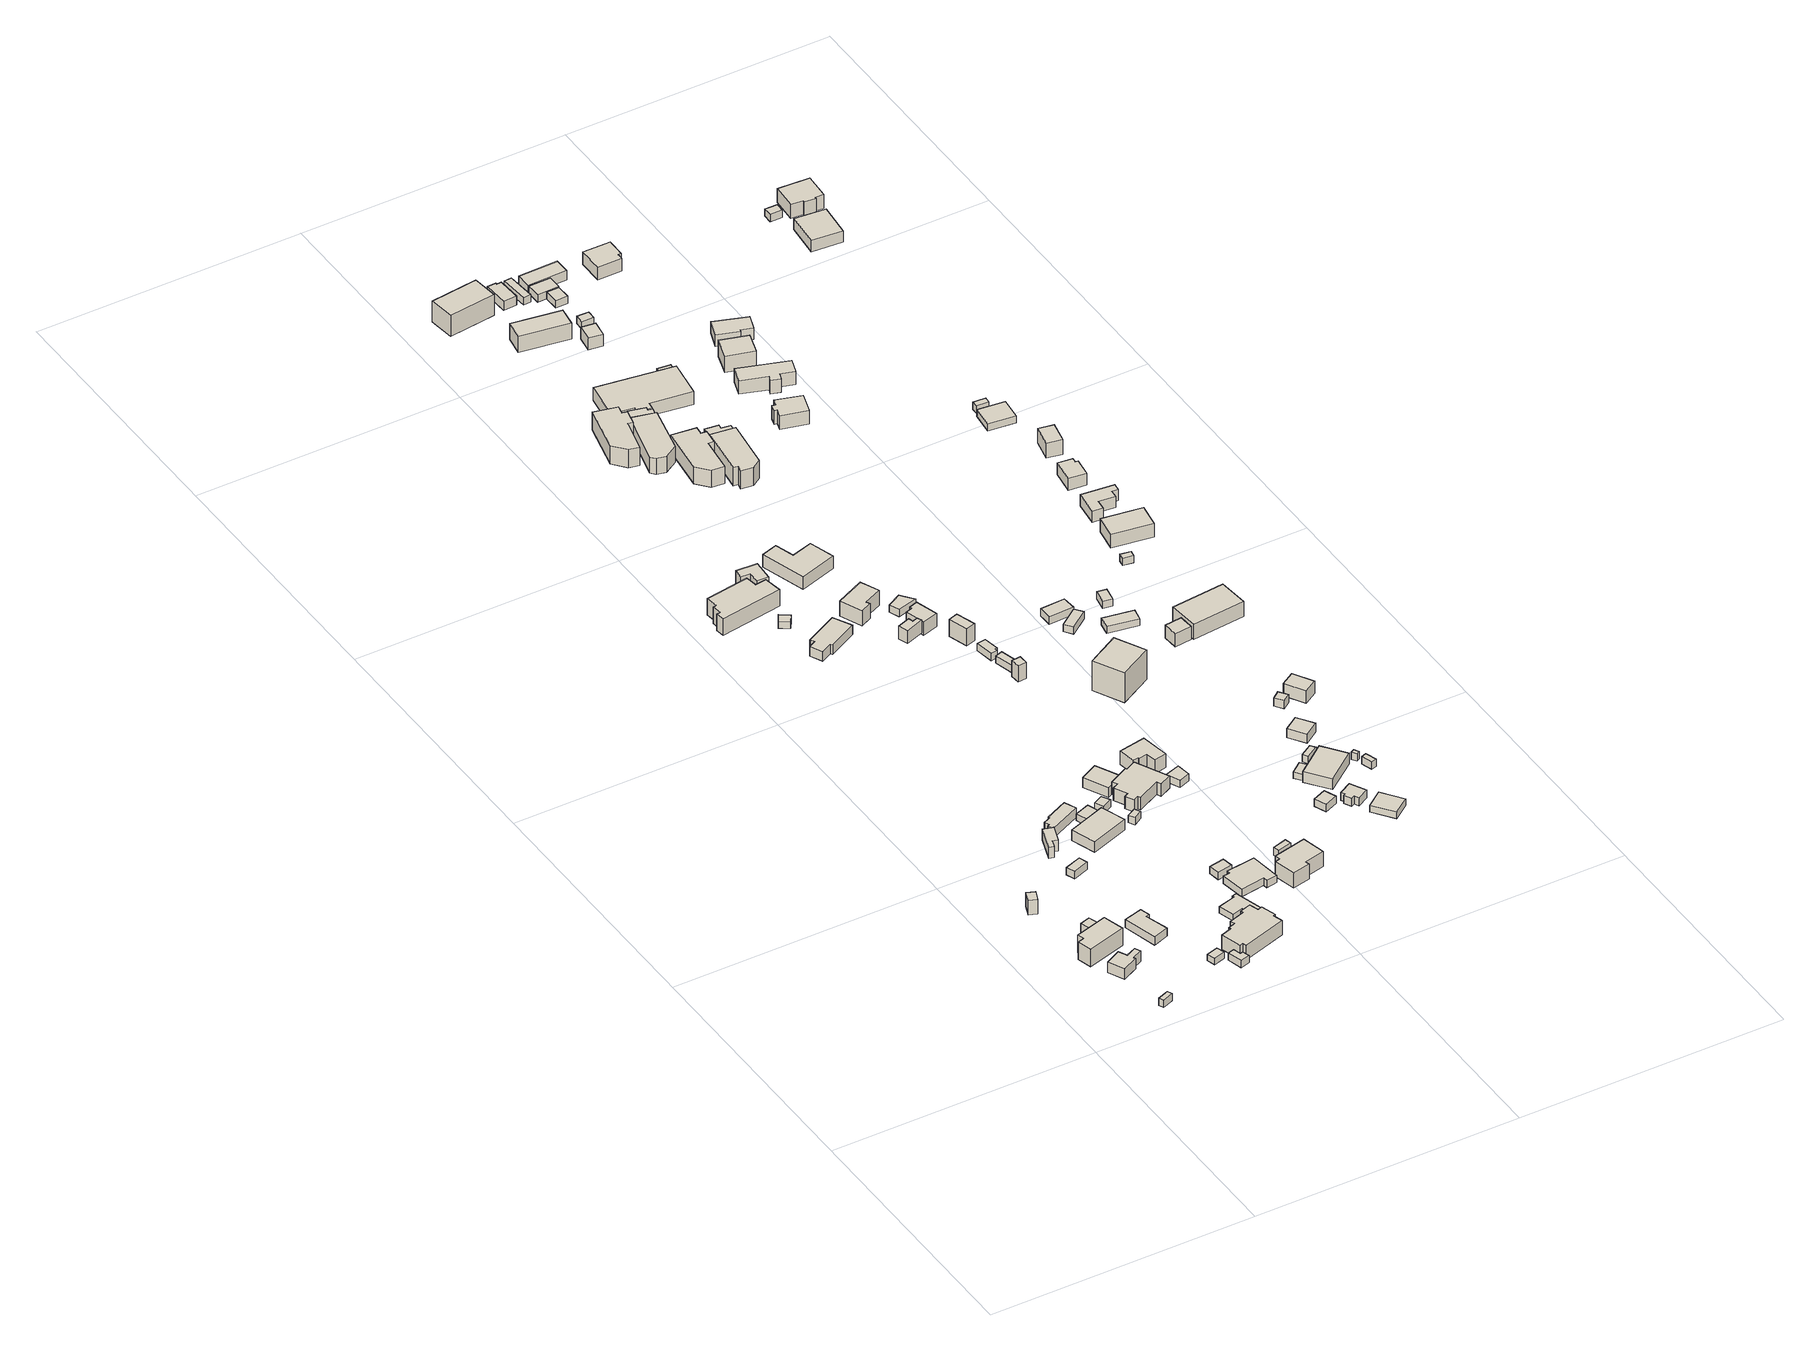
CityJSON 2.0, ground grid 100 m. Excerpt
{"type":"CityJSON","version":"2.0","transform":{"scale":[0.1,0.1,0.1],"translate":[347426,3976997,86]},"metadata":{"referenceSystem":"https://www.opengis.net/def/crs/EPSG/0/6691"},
"CityObjects":{
"building1":{"type":"Building","attributes":{"measuredHeight":3},"geometry":[{"type":"Solid","lod":"1","boundaries":[[[[0,1,2,3]],[[2,4,5,3]],[[1,6,4,2]],[[0,7,6,1]],[[3,5,7,0]],[[4,6,7,5]]]]}]},
"building2":{"type":"Building","attributes":{"measuredHeight":4.3},"geometry":[{"type":"Solid","lod":"1","boundaries":[[[[8,9,10,11,12,13,14,15]],[[14,16,17,15]],[[13,18,16,14]],[[12,19,18,13]],[[11,20,19,12]],[[10,21,20,11]],[[9,22,21,10]],[[8,23,22,9]],[[15,17,23,8]],[[16,18,19,20,21,22,23,17]]]]}]},
"building3":{"type":"Building","attributes":{"measuredHeight":8.9},"geometry":[{"type":"Solid","lod":"1","boundaries":[[[[24,25,26,27,28,29]],[[28,30,31,29]],[[27,32,30,28]],[[26,33,32,27]],[[25,34,33,26]],[[24,35,34,25]],[[29,31,35,24]],[[30,32,33,34,35,31]]]]}]},
"building4":{"type":"Building","attributes":{"土砂災害警戒区域.現象区分":"1","土砂災害警戒区域.区域区分":"1","measuredHeight":5.9},"geometry":[{"type":"Solid","lod":"1","boundaries":[[[[36,37,38,39]],[[38,40,41,39]],[[37,42,40,38]],[[36,43,42,37]],[[39,41,43,36]],[[40,42,43,41]]]]}]},
"building5":{"type":"Building","attributes":{"measuredHeight":3.6},"geometry":[{"type":"Solid","lod":"1","boundaries":[[[[44,45,46,47]],[[46,48,49,47]],[[45,50,48,46]],[[44,51,50,45]],[[47,49,51,44]],[[48,50,51,49]]]]}]},
"building6":{"type":"Building","attributes":{"measuredHeight":3.8},"geometry":[{"type":"Solid","lod":"1","boundaries":[[[[52,53,54,55,56,57]],[[56,58,59,57]],[[55,60,58,56]],[[54,61,60,55]],[[53,62,61,54]],[[52,63,62,53]],[[57,59,63,52]],[[58,60,61,62,63,59]]]]}]},
"building7":{"type":"Building","attributes":{"measuredHeight":2.6},"geometry":[{"type":"Solid","lod":"1","boundaries":[[[[64,65,66,67]],[[66,68,69,67]],[[65,70,68,66]],[[64,71,70,65]],[[67,69,71,64]],[[68,70,71,69]]]]}]},
"building8":{"type":"Building","attributes":{"measuredHeight":3},"geometry":[{"type":"Solid","lod":"1","boundaries":[[[[72,73,74,75,76,77]],[[76,78,79,77]],[[75,80,78,76]],[[74,81,80,75]],[[73,82,81,74]],[[72,83,82,73]],[[77,79,83,72]],[[78,80,81,82,83,79]]]]}]},
"building9":{"type":"Building","attributes":{"measuredHeight":3},"geometry":[{"type":"Solid","lod":"1","boundaries":[[[[84,85,86,87]],[[86,88,89,87]],[[85,90,88,86]],[[84,91,90,85]],[[87,89,91,84]],[[88,90,91,89]]]]}]},
"building10":{"type":"Building","attributes":{"measuredHeight":4.5},"geometry":[{"type":"Solid","lod":"1","boundaries":[[[[92,93,94,95,96,97]],[[96,98,99,97]],[[95,100,98,96]],[[94,101,100,95]],[[93,102,101,94]],[[92,103,102,93]],[[97,99,103,92]],[[98,100,101,102,103,99]]]]}]},
"building11":{"type":"Building","attributes":{"measuredHeight":8.4},"geometry":[{"type":"Solid","lod":"1","boundaries":[[[[104,105,106,107,108,109,110,111,112,113,114,115,116,117,118,119]],[[118,120,121,119]],[[117,122,120,118]],[[116,123,122,117]],[[115,124,123,116]],[[114,125,124,115]],[[113,126,125,114]],[[112,127,126,113]],[[111,128,127,112]],[[110,129,128,111]],[[109,130,129,110]],[[108,131,130,109]],[[107,132,131,108]],[[106,133,132,107]],[[105,134,133,106]],[[104,135,134,105]],[[119,121,135,104]],[[120,122,123,124,125,126,127,128,129,130,131,132,133,134,135,121]]]]}]},
"building12":{"type":"Building","attributes":{"measuredHeight":4.8},"geometry":[{"type":"Solid","lod":"1","boundaries":[[[[136,137,138,139,140,141,142,143]],[[142,144,145,143]],[[141,146,144,142]],[[140,147,146,141]],[[139,148,147,140]],[[138,149,148,139]],[[137,150,149,138]],[[136,151,150,137]],[[143,145,151,136]],[[144,146,147,148,149,150,151,145]]]]}]},
"building13":{"type":"Building","attributes":{"measuredHeight":2.7},"geometry":[{"type":"Solid","lod":"1","boundaries":[[[[152,153,154,155,156,157,158,159,160,161]],[[160,162,163,161]],[[159,164,162,160]],[[158,165,164,159]],[[157,166,165,158]],[[156,167,166,157]],[[155,168,167,156]],[[154,169,168,155]],[[153,170,169,154]],[[152,171,170,153]],[[161,163,171,152]],[[162,164,165,166,167,168,169,170,171,163]]]]}]},
"building14":{"type":"Building","attributes":{"measuredHeight":6},"geometry":[{"type":"Solid","lod":"1","boundaries":[[[[172,173,174,175,176]],[[175,177,178,176]],[[174,179,177,175]],[[173,180,179,174]],[[172,181,180,173]],[[176,178,181,172]],[[177,179,180,181,178]]]]}]},
"building15":{"type":"Building","attributes":{"measuredHeight":8.9},"geometry":[{"type":"Solid","lod":"1","boundaries":[[[[182,183,184,185,186,187,188,189,190,191]],[[190,192,193,191]],[[189,194,192,190]],[[188,195,194,189]],[[187,196,195,188]],[[186,197,196,187]],[[185,198,197,186]],[[184,199,198,185]],[[183,200,199,184]],[[182,201,200,183]],[[191,193,201,182]],[[192,194,195,196,197,198,199,200,201,193]]]]}]},
"building16":{"type":"Building","attributes":{"measuredHeight":2.8},"geometry":[{"type":"Solid","lod":"1","boundaries":[[[[202,203,204,205]],[[204,206,207,205]],[[203,208,206,204]],[[202,209,208,203]],[[205,207,209,202]],[[206,208,209,207]]]]}]},
"building17":{"type":"Building","attributes":{"measuredHeight":2.8},"geometry":[{"type":"Solid","lod":"1","boundaries":[[[[210,211,212,213]],[[212,214,215,213]],[[211,216,214,212]],[[210,217,216,211]],[[213,215,217,210]],[[214,216,217,215]]]]}]},
"building18":{"type":"Building","attributes":{"measuredHeight":2.9},"geometry":[{"type":"Solid","lod":"1","boundaries":[[[[218,219,220,221]],[[220,222,223,221]],[[219,224,222,220]],[[218,225,224,219]],[[221,223,225,218]],[[222,224,225,223]]]]}]},
"building19":{"type":"Building","attributes":{"measuredHeight":3},"geometry":[{"type":"Solid","lod":"1","boundaries":[[[[226,227,228,229]],[[228,230,231,229]],[[227,232,230,228]],[[226,233,232,227]],[[229,231,233,226]],[[230,232,233,231]]]]}]},
"building20":{"type":"Building","attributes":{"measuredHeight":4.9},"geometry":[{"type":"Solid","lod":"1","boundaries":[[[[234,235,236,237,238,239,240,241]],[[240,242,243,241]],[[239,244,242,240]],[[238,245,244,239]],[[237,246,245,238]],[[236,247,246,237]],[[235,248,247,236]],[[234,249,248,235]],[[241,243,249,234]],[[242,244,245,246,247,248,249,243]]]]}]},
"building21":{"type":"Building","attributes":{"measuredHeight":3},"geometry":[{"type":"Solid","lod":"1","boundaries":[[[[250,251,252,253,254,255,256,257]],[[256,258,259,257]],[[255,260,258,256]],[[254,261,260,255]],[[253,262,261,254]],[[252,263,262,253]],[[251,264,263,252]],[[250,265,264,251]],[[257,259,265,250]],[[258,260,261,262,263,264,265,259]]]]}]},
"building22":{"type":"Building","attributes":{"measuredHeight":3},"geometry":[{"type":"Solid","lod":"1","boundaries":[[[[266,267,268,269]],[[268,270,271,269]],[[267,272,270,268]],[[266,273,272,267]],[[269,271,273,266]],[[270,272,273,271]]]]}]},
"building23":{"type":"Building","attributes":{"measuredHeight":8.7},"geometry":[{"type":"Solid","lod":"1","boundaries":[[[[274,275,276,277,278,279]],[[278,280,281,279]],[[277,282,280,278]],[[276,283,282,277]],[[275,284,283,276]],[[274,285,284,275]],[[279,281,285,274]],[[280,282,283,284,285,281]]]]}]},
"building24":{"type":"Building","attributes":{"measuredHeight":4.6},"geometry":[{"type":"Solid","lod":"1","boundaries":[[[[286,287,288,289]],[[288,290,291,289]],[[287,292,290,288]],[[286,293,292,287]],[[289,291,293,286]],[[290,292,293,291]]]]}]},
"building25":{"type":"Building","attributes":{"measuredHeight":7.5},"geometry":[{"type":"Solid","lod":"1","boundaries":[[[[294,295,296,297,298,299,300,301,302,303,304,305,306,307]],[[306,308,309,307]],[[305,310,308,306]],[[304,311,310,305]],[[303,312,311,304]],[[302,313,312,303]],[[301,314,313,302]],[[300,315,314,301]],[[299,316,315,300]],[[298,317,316,299]],[[297,318,317,298]],[[296,319,318,297]],[[295,320,319,296]],[[294,321,320,295]],[[307,309,321,294]],[[308,310,311,312,313,314,315,316,317,318,319,320,321,309]]]]}]},
"building26":{"type":"Building","attributes":{"measuredHeight":7.9},"geometry":[{"type":"Solid","lod":"1","boundaries":[[[[322,323,324,325,326,327,328,329]],[[328,330,331,329]],[[327,332,330,328]],[[326,333,332,327]],[[325,334,333,326]],[[324,335,334,325]],[[323,336,335,324]],[[322,337,336,323]],[[329,331,337,322]],[[330,332,333,334,335,336,337,331]]]]}]},
"building27":{"type":"Building","attributes":{"measuredHeight":3.1},"geometry":[{"type":"Solid","lod":"1","boundaries":[[[[338,339,340,341]],[[340,342,343,341]],[[339,344,342,340]],[[338,345,344,339]],[[341,343,345,338]],[[342,344,345,343]]]]}]},
"building28":{"type":"Building","attributes":{"measuredHeight":8.7},"geometry":[{"type":"Solid","lod":"1","boundaries":[[[[346,347,348,349,350,351]],[[350,352,353,351]],[[349,354,352,350]],[[348,355,354,349]],[[347,356,355,348]],[[346,357,356,347]],[[351,353,357,346]],[[352,354,355,356,357,353]]]]}]},
"building29":{"type":"Building","attributes":{"measuredHeight":5.4},"geometry":[{"type":"Solid","lod":"1","boundaries":[[[[358,359,360,361,362,363]],[[362,364,365,363]],[[361,366,364,362]],[[360,367,366,361]],[[359,368,367,360]],[[358,369,368,359]],[[363,365,369,358]],[[364,366,367,368,369,365]]]]}]},
"building30":{"type":"Building","attributes":{"measuredHeight":7.5},"geometry":[{"type":"Solid","lod":"1","boundaries":[[[[370,371,372,373,374,375]],[[374,376,377,375]],[[373,378,376,374]],[[372,379,378,373]],[[371,380,379,372]],[[370,381,380,371]],[[375,377,381,370]],[[376,378,379,380,381,377]]]]}]},
"building31":{"type":"Building","attributes":{"measuredHeight":6.1},"geometry":[{"type":"Solid","lod":"1","boundaries":[[[[382,383,384,385,386,387,388,389]],[[388,390,391,389]],[[387,392,390,388]],[[386,393,392,387]],[[385,394,393,386]],[[384,395,394,385]],[[383,396,395,384]],[[382,397,396,383]],[[389,391,397,382]],[[390,392,393,394,395,396,397,391]]]]}]},
"building32":{"type":"Building","attributes":{"measuredHeight":3},"geometry":[{"type":"Solid","lod":"1","boundaries":[[[[398,399,400,401]],[[400,402,403,401]],[[399,404,402,400]],[[398,405,404,399]],[[401,403,405,398]],[[402,404,405,403]]]]}]},
"building33":{"type":"Building","attributes":{"measuredHeight":6.7},"geometry":[{"type":"Solid","lod":"1","boundaries":[[[[406,407,408,409]],[[408,410,411,409]],[[407,412,410,408]],[[406,413,412,407]],[[409,411,413,406]],[[410,412,413,411]]]]}]},
"building34":{"type":"Building","attributes":{"measuredHeight":7.9},"geometry":[{"type":"Solid","lod":"1","boundaries":[[[[414,415,416,417,418,419]],[[418,420,421,419]],[[417,422,420,418]],[[416,423,422,417]],[[415,424,423,416]],[[414,425,424,415]],[[419,421,425,414]],[[420,422,423,424,425,421]]]]}]},
"building35":{"type":"Building","attributes":{"measuredHeight":3},"geometry":[{"type":"Solid","lod":"1","boundaries":[[[[426,427,428,429]],[[428,430,431,429]],[[427,432,430,428]],[[426,433,432,427]],[[429,431,433,426]],[[430,432,433,431]]]]}]},
"building36":{"type":"Building","attributes":{"measuredHeight":3},"geometry":[{"type":"Solid","lod":"1","boundaries":[[[[434,435,436,437,438,439]],[[438,440,441,439]],[[437,442,440,438]],[[436,443,442,437]],[[435,444,443,436]],[[434,445,444,435]],[[439,441,445,434]],[[440,442,443,444,445,441]]]]}]},
"building37":{"type":"Building","attributes":{"measuredHeight":7},"geometry":[{"type":"Solid","lod":"1","boundaries":[[[[446,447,448,449]],[[448,450,451,449]],[[447,452,450,448]],[[446,453,452,447]],[[449,451,453,446]],[[450,452,453,451]]]]}]},
"building38":{"type":"Building","attributes":{"measuredHeight":3},"geometry":[{"type":"Solid","lod":"1","boundaries":[[[[454,455,456,457]],[[456,458,459,457]],[[455,460,458,456]],[[454,461,460,455]],[[457,459,461,454]],[[458,460,461,459]]]]}]},
"building39":{"type":"Building","attributes":{"土砂災害警戒区域.現象区分":"2","土砂災害警戒区域.区域区分":"1","measuredHeight":8.7},"geometry":[{"type":"Solid","lod":"1","boundaries":[[[[462,463,464,465,466,467,468,469,470]],[[469,471,472,470]],[[468,473,471,469]],[[467,474,473,468]],[[466,475,474,467]],[[465,476,475,466]],[[464,477,476,465]],[[463,478,477,464]],[[462,479,478,463]],[[470,472,479,462]],[[471,473,474,475,476,477,478,479,472]]]]}]},
"building40":{"type":"Building","attributes":{"土砂災害警戒区域.現象区分":"2","土砂災害警戒区域.区域区分":"1","measuredHeight":8.2},"geometry":[{"type":"Solid","lod":"1","boundaries":[[[[480,481,482,483,484,485]],[[484,486,487,485]],[[483,488,486,484]],[[482,489,488,483]],[[481,490,489,482]],[[480,491,490,481]],[[485,487,491,480]],[[486,488,489,490,491,487]]]]}]},
"building41":{"type":"Building","attributes":{"土砂災害警戒区域.現象区分":"2","土砂災害警戒区域.区域区分":"1","measuredHeight":8.2},"geometry":[{"type":"Solid","lod":"1","boundaries":[[[[492,493,494,495,496,497,498,499,500]],[[499,501,502,500]],[[498,503,501,499]],[[497,504,503,498]],[[496,505,504,497]],[[495,506,505,496]],[[494,507,506,495]],[[493,508,507,494]],[[492,509,508,493]],[[500,502,509,492]],[[501,503,504,505,506,507,508,509,502]]]]}]},
"building42":{"type":"Building","attributes":{"土砂災害警戒区域.現象区分":"2","土砂災害警戒区域.区域区分":"1","measuredHeight":7.4},"geometry":[{"type":"Solid","lod":"1","boundaries":[[[[510,511,512,513,514,515]],[[514,516,517,515]],[[513,518,516,514]],[[512,519,518,513]],[[511,520,519,512]],[[510,521,520,511]],[[515,517,521,510]],[[516,518,519,520,521,517]]]]}]},
"building43":{"type":"Building","attributes":{"土砂災害警戒区域.現象区分":"2","土砂災害警戒区域.区域区分":"1","measuredHeight":12.5},"geometry":[{"type":"Solid","lod":"1","boundaries":[[[[522,523,524,525]],[[524,526,527,525]],[[523,528,526,524]],[[522,529,528,523]],[[525,527,529,522]],[[526,528,529,527]]]]}]},
"building44":{"type":"Building","attributes":{"measuredHeight":3},"geometry":[{"type":"Solid","lod":"1","boundaries":[[[[530,531,532,533]],[[532,534,535,533]],[[531,536,534,532]],[[530,537,536,531]],[[533,535,537,530]],[[534,536,537,535]]]]}]},
"building45":{"type":"Building","attributes":{"土砂災害警戒区域.現象区分":"2","土砂災害警戒区域.区域区分":"1","measuredHeight":8.4},"geometry":[{"type":"Solid","lod":"1","boundaries":[[[[538,539,540,541,542,543,544]],[[543,545,546,544]],[[542,547,545,543]],[[541,548,547,542]],[[540,549,548,541]],[[539,550,549,540]],[[538,551,550,539]],[[544,546,551,538]],[[545,547,548,549,550,551,546]]]]}]},
"building46":{"type":"Building","attributes":{"measuredHeight":15.4},"geometry":[{"type":"Solid","lod":"1","boundaries":[[[[552,553,554,555]],[[554,556,557,555]],[[553,558,556,554]],[[552,559,558,553]],[[555,557,559,552]],[[556,558,559,557]]]]}]},
"building47":{"type":"Building","attributes":{"measuredHeight":2.6},"geometry":[{"type":"Solid","lod":"1","boundaries":[[[[560,561,562,563]],[[562,564,565,563]],[[561,566,564,562]],[[560,567,566,561]],[[563,565,567,560]],[[564,566,567,565]]]]}]},
"building48":{"type":"Building","attributes":{"measuredHeight":3.2},"geometry":[{"type":"Solid","lod":"1","boundaries":[[[[568,569,570,571,572,573,574,575]],[[574,576,577,575]],[[573,578,576,574]],[[572,579,578,573]],[[571,580,579,572]],[[570,581,580,571]],[[569,582,581,570]],[[568,583,582,569]],[[575,577,583,568]],[[576,578,579,580,581,582,583,577]]]]}]},
"building49":{"type":"Building","attributes":{"土砂災害警戒区域.現象区分":"2","土砂災害警戒区域.区域区分":"1","measuredHeight":8},"geometry":[{"type":"Solid","lod":"1","boundaries":[[[[584,585,586,587,588,589]],[[588,590,591,589]],[[587,592,590,588]],[[586,593,592,587]],[[585,594,593,586]],[[584,595,594,585]],[[589,591,595,584]],[[590,592,593,594,595,591]]]]}]},
"building50":{"type":"Building","attributes":{"土砂災害警戒区域.現象区分":"2","土砂災害警戒区域.区域区分":"1","measuredHeight":6.7},"geometry":[{"type":"Solid","lod":"1","boundaries":[[[[596,597,598,599,600,601,602,603]],[[602,604,605,603]],[[601,606,604,602]],[[600,607,606,601]],[[599,608,607,600]],[[598,609,608,599]],[[597,610,609,598]],[[596,611,610,597]],[[603,605,611,596]],[[604,606,607,608,609,610,611,605]]]]}]},
"building51":{"type":"Building","attributes":{"土砂災害警戒区域.現象区分":"2","土砂災害警戒区域.区域区分":"1","measuredHeight":9.5},"geometry":[{"type":"Solid","lod":"1","boundaries":[[[[612,613,614,615]],[[614,616,617,615]],[[613,618,616,614]],[[612,619,618,613]],[[615,617,619,612]],[[616,618,619,617]]]]}]},
"building52":{"type":"Building","attributes":{"measuredHeight":6.1},"geometry":[{"type":"Solid","lod":"1","boundaries":[[[[620,621,622,623]],[[622,624,625,623]],[[621,626,624,622]],[[620,627,626,621]],[[623,625,627,620]],[[624,626,627,625]]]]}]},
"building53":{"type":"Building","attributes":{"measuredHeight":2.7},"geometry":[{"type":"Solid","lod":"1","boundaries":[[[[628,629,630,631]],[[630,632,633,631]],[[629,634,632,630]],[[628,635,634,629]],[[631,633,635,628]],[[632,634,635,633]]]]}]},
"building54":{"type":"Building","attributes":{"measuredHeight":3},"geometry":[{"type":"Solid","lod":"1","boundaries":[[[[636,637,638,639]],[[638,640,641,639]],[[637,642,640,638]],[[636,643,642,637]],[[639,641,643,636]],[[640,642,643,641]]]]}]},
"building55":{"type":"Building","attributes":{"土砂災害警戒区域.現象区分":"2","土砂災害警戒区域.区域区分":"1","measuredHeight":4.6},"geometry":[{"type":"Solid","lod":"1","boundaries":[[[[644,645,646,647,648,649]],[[648,650,651,649]],[[647,652,650,648]],[[646,653,652,647]],[[645,654,653,646]],[[644,655,654,645]],[[649,651,655,644]],[[650,652,653,654,655,651]]]]}]},
"building56":{"type":"Building","attributes":{"measuredHeight":3},"geometry":[{"type":"Solid","lod":"1","boundaries":[[[[656,657,658,659]],[[658,660,661,659]],[[657,662,660,658]],[[656,663,662,657]],[[659,661,663,656]],[[660,662,663,661]]]]}]},
"building57":{"type":"Building","attributes":{"measuredHeight":3},"geometry":[{"type":"Solid","lod":"1","boundaries":[[[[664,665,666,667]],[[666,668,669,667]],[[665,670,668,666]],[[664,671,670,665]],[[667,669,671,664]],[[668,670,671,669]]]]}]},
"building58":{"type":"Building","attributes":{"土砂災害警戒区域.現象区分":"2","土砂災害警戒区域.区域区分":"1","measuredHeight":4.8},"geometry":[{"type":"Solid","lod":"1","boundaries":[[[[672,673,674,675]],[[674,676,677,675]],[[673,678,676,674]],[[672,679,678,673]],[[675,677,679,672]],[[676,678,679,677]]]]}]},
"building59":{"type":"Building","attributes":{"measuredHeight":3.7},"geometry":[{"type":"Solid","lod":"1","boundaries":[[[[680,681,682,683]],[[682,684,685,683]],[[681,686,684,682]],[[680,687,686,681]],[[683,685,687,680]],[[684,686,687,685]]]]}]},
"building60":{"type":"Building","attributes":{"土砂災害警戒区域.現象区分":"2","土砂災害警戒区域.区域区分":"1","measuredHeight":3},"geometry":[{"type":"Solid","lod":"1","boundaries":[[[[688,689,690,691]],[[690,692,693,691]],[[689,694,692,690]],[[688,695,694,689]],[[691,693,695,688]],[[692,694,695,693]]]]}]},
"building61":{"type":"Building","attributes":{"土砂災害警戒区域.現象区分":"2","土砂災害警戒区域.区域区分":"1","measuredHeight":3.2},"geometry":[{"type":"Solid","lod":"1","boundaries":[[[[696,697,698,699]],[[698,700,701,699]],[[697,702,700,698]],[[696,703,702,697]],[[699,701,703,696]],[[700,702,703,701]]]]}]},
"building62":{"type":"Building","attributes":{"measuredHeight":3},"geometry":[{"type":"Solid","lod":"1","boundaries":[[[[704,705,706,707]],[[706,708,709,707]],[[705,710,708,706]],[[704,711,710,705]],[[707,709,711,704]],[[708,710,711,709]]]]}]},
"building63":{"type":"Building","attributes":{"measuredHeight":3},"geometry":[{"type":"Solid","lod":"1","boundaries":[[[[712,713,714,715]],[[714,716,717,715]],[[713,718,716,714]],[[712,719,718,713]],[[715,717,719,712]],[[716,718,719,717]]]]}]},
"building64":{"type":"Building","attributes":{"土砂災害警戒区域.現象区分":"2","土砂災害警戒区域.区域区分":"1","measuredHeight":3},"geometry":[{"type":"Solid","lod":"1","boundaries":[[[[720,721,722,723]],[[722,724,725,723]],[[721,726,724,722]],[[720,727,726,721]],[[723,725,727,720]],[[724,726,727,725]]]]}]},
"building65":{"type":"Building","attributes":{"measuredHeight":2.8},"geometry":[{"type":"Solid","lod":"1","boundaries":[[[[728,729,730,731]],[[730,732,733,731]],[[729,734,732,730]],[[728,735,734,729]],[[731,733,735,728]],[[732,734,735,733]]]]}]},
"building66":{"type":"Building","attributes":{"土砂災害警戒区域.現象区分":"2","土砂災害警戒区域.区域区分":"1","measuredHeight":3},"geometry":[{"type":"Solid","lod":"1","boundaries":[[[[736,737,738,739]],[[738,740,741,739]],[[737,742,740,738]],[[736,743,742,737]],[[739,741,743,736]],[[740,742,743,741]]]]}]},
"building67":{"type":"Building","attributes":{"土砂災害警戒区域.現象区分":"2","土砂災害警戒区域.区域区分":"1","measuredHeight":3},"geometry":[{"type":"Solid","lod":"1","boundaries":[[[[744,745,746,747]],[[746,748,749,747]],[[745,750,748,746]],[[744,751,750,745]],[[747,749,751,744]],[[748,750,751,749]]]]}]},
"building68":{"type":"Building","attributes":{"measuredHeight":3.4},"geometry":[{"type":"Solid","lod":"1","boundaries":[[[[752,753,754,755]],[[754,756,757,755]],[[753,758,756,754]],[[752,759,758,753]],[[755,757,759,752]],[[756,758,759,757]]]]}]},
"building69":{"type":"Building","attributes":{"measuredHeight":3},"geometry":[{"type":"Solid","lod":"1","boundaries":[[[[760,761,762,763]],[[762,764,765,763]],[[761,766,764,762]],[[760,767,766,761]],[[763,765,767,760]],[[764,766,767,765]]]]}]},
"building70":{"type":"Building","attributes":{"土砂災害警戒区域.現象区分":"2","土砂災害警戒区域.区域区分":"1","measuredHeight":4.9},"geometry":[{"type":"Solid","lod":"1","boundaries":[[[[768,769,770,771]],[[770,772,773,771]],[[769,774,772,770]],[[768,775,774,769]],[[771,773,775,768]],[[772,774,775,773]]]]}]},
"building71":{"type":"Building","attributes":{"measuredHeight":5.4},"geometry":[{"type":"Solid","lod":"1","boundaries":[[[[776,777,778,779]],[[778,780,781,779]],[[777,782,780,778]],[[776,783,782,777]],[[779,781,783,776]],[[780,782,783,781]]]]}]},
"building72":{"type":"Building","attributes":{"土砂災害警戒区域.現象区分":"2","土砂災害警戒区域.区域区分":"1","measuredHeight":7.7},"geometry":[{"type":"Solid","lod":"1","boundaries":[[[[784,785,786,787,788,789,790,791]],[[790,792,793,791]],[[789,794,792,790]],[[788,795,794,789]],[[787,796,795,788]],[[786,797,796,787]],[[785,798,797,786]],[[784,799,798,785]],[[791,793,799,784]],[[792,794,795,796,797,798,799,793]]]]}]},
"building73":{"type":"Building","attributes":{"measuredHeight":6},"geometry":[{"type":"Solid","lod":"1","boundaries":[[[[800,801,802,803]],[[802,804,805,803]],[[801,806,804,802]],[[800,807,806,801]],[[803,805,807,800]],[[804,806,807,805]]]]}]},
"building74":{"type":"Building","attributes":{"土砂災害警戒区域.現象区分":"2","土砂災害警戒区域.区域区分":"1","measuredHeight":7.6},"geometry":[{"type":"Solid","lod":"1","boundaries":[[[[808,809,810,811,812,813,814,815]],[[814,816,817,815]],[[813,818,816,814]],[[812,819,818,813]],[[811,820,819,812]],[[810,821,820,811]],[[809,822,821,810]],[[808,823,822,809]],[[815,817,823,808]],[[816,818,819,820,821,822,823,817]]]]}]},
"building75":{"type":"Building","attributes":{"土砂災害警戒区域.現象区分":"2","土砂災害警戒区域.区域区分":"1","measuredHeight":7.6},"geometry":[{"type":"Solid","lod":"1","boundaries":[[[[824,825,826,827]],[[826,828,829,827]],[[825,830,828,826]],[[824,831,830,825]],[[827,829,831,824]],[[828,830,831,829]]]]}]},
"building76":{"type":"Building","attributes":{"measuredHeight":8.4},"geometry":[{"type":"Solid","lod":"1","boundaries":[[[[832,833,834,835]],[[834,836,837,835]],[[833,838,836,834]],[[832,839,838,833]],[[835,837,839,832]],[[836,838,839,837]]]]}]},
"building77":{"type":"Building","attributes":{"measuredHeight":3},"geometry":[{"type":"Solid","lod":"1","boundaries":[[[[840,841,842,843]],[[842,844,845,843]],[[841,846,844,842]],[[840,847,846,841]],[[843,845,847,840]],[[844,846,847,845]]]]}]},
"building78":{"type":"Building","attributes":{"土砂災害警戒区域.現象区分":"2","土砂災害警戒区域.区域区分":"1","measuredHeight":7.1},"geometry":[{"type":"Solid","lod":"1","boundaries":[[[[848,849,850,851,852,853]],[[852,854,855,853]],[[851,856,854,852]],[[850,857,856,851]],[[849,858,857,850]],[[848,859,858,849]],[[853,855,859,848]],[[854,856,857,858,859,855]]]]}]},
"building79":{"type":"Building","attributes":{"土砂災害警戒区域.現象区分":"2","土砂災害警戒区域.区域区分":"1","measuredHeight":5.7},"geometry":[{"type":"Solid","lod":"1","boundaries":[[[[860,861,862,863,864,865]],[[864,866,867,865]],[[863,868,866,864]],[[862,869,868,863]],[[861,870,869,862]],[[860,871,870,861]],[[865,867,871,860]],[[866,868,869,870,871,867]]]]}]},
"building80":{"type":"Building","attributes":{"measuredHeight":8.3},"geometry":[{"type":"Solid","lod":"1","boundaries":[[[[872,873,874,875]],[[874,876,877,875]],[[873,878,876,874]],[[872,879,878,873]],[[875,877,879,872]],[[876,878,879,877]]]]}]},
"building81":{"type":"Building","attributes":{"measuredHeight":4.6},"geometry":[{"type":"Solid","lod":"1","boundaries":[[[[880,881,882,883,884,885,886,887]],[[886,888,889,887]],[[885,890,888,886]],[[884,891,890,885]],[[883,892,891,884]],[[882,893,892,883]],[[881,894,893,882]],[[880,895,894,881]],[[887,889,895,880]],[[888,890,891,892,893,894,895,889]]]]}]},
"building82":{"type":"Building","attributes":{"measuredHeight":6.7},"geometry":[{"type":"Solid","lod":"1","boundaries":[[[[896,897,898,899,900,901]],[[900,902,903,901]],[[899,904,902,900]],[[898,905,904,899]],[[897,906,905,898]],[[896,907,906,897]],[[901,903,907,896]],[[902,904,905,906,907,903]]]]}]},
"building83":{"type":"Building","attributes":{"measuredHeight":3.2},"geometry":[{"type":"Solid","lod":"1","boundaries":[[[[908,909,910,911]],[[910,912,913,911]],[[909,914,912,910]],[[908,915,914,909]],[[911,913,915,908]],[[912,914,915,913]]]]}]},
"building84":{"type":"Building","attributes":{"measuredHeight":7.6},"geometry":[{"type":"Solid","lod":"1","boundaries":[[[[916,917,918,919]],[[918,920,921,919]],[[917,922,920,918]],[[916,923,922,917]],[[919,921,923,916]],[[920,922,923,921]]]]}]},
"building85":{"type":"Building","attributes":{"measuredHeight":3},"geometry":[{"type":"Solid","lod":"1","boundaries":[[[[924,925,926,927]],[[926,928,929,927]],[[925,930,928,926]],[[924,931,930,925]],[[927,929,931,924]],[[928,930,931,929]]]]}]},
"building86":{"type":"Building","attributes":{"土砂災害警戒区域.現象区分":"2","土砂災害警戒区域.区域区分":"1","measuredHeight":3},"geometry":[{"type":"Solid","lod":"1","boundaries":[[[[932,933,934,935]],[[934,936,937,935]],[[933,938,936,934]],[[932,939,938,933]],[[935,937,939,932]],[[936,938,939,937]]]]}]},
"building87":{"type":"Building","attributes":{"土砂災害警戒区域.現象区分":"2","土砂災害警戒区域.区域区分":"1","measuredHeight":6},"geometry":[{"type":"Solid","lod":"1","boundaries":[[[[940,941,942,943]],[[942,944,945,943]],[[941,946,944,942]],[[940,947,946,941]],[[943,945,947,940]],[[944,946,947,945]]]]}]},
"building88":{"type":"Building","attributes":{"土砂災害警戒区域.現象区分":"2","土砂災害警戒区域.区域区分":"1","measuredHeight":7.4},"geometry":[{"type":"Solid","lod":"1","boundaries":[[[[948,949,950,951,952,953,954,955]],[[954,956,957,955]],[[953,958,956,954]],[[952,959,958,953]],[[951,960,959,952]],[[950,961,960,951]],[[949,962,961,950]],[[948,963,962,949]],[[955,957,963,948]],[[956,958,959,960,961,962,963,957]]]]}]}
},
"vertices":[
[297,44,78],[304,26,78],[263,9,78],[255,27,78],[263,9,108],[255,27,108],[304,26,108],[297,44,108],
[265,299,69],[281,268,69],[319,287,69],[330,265,69],[292,246,69],[295,240,69],[236,210,69],[207,270,69],[236,210,112],[207,270,112],[295,240,112],[292,246,112],[330,265,112],[319,287,112],[281,268,112],[265,299,112],
[306,456,59],[328,377,59],[182,335,59],[167,389,59],[192,396,59],[184,421,59],[192,396,131],[184,421,131],[167,389,131],[182,335,131],[328,377,131],[306,456,131],
[200,709,50],[184,670,50],[154,682,50],[170,722,50],[154,682,109],[170,722,109],[184,670,109],[200,709,109],
[282,512,65],[300,460,65],[262,447,65],[244,500,65],[262,447,101],[244,500,101],[300,460,101],[282,512,101],
[407,307,75],[373,435,75],[443,454,75],[453,418,75],[440,414,75],[466,327,75],[440,414,109],[466,327,109],[453,418,109],[443,454,109],[373,435,109],[407,307,109],
[554,159,79],[563,128,79],[519,115,79],[510,146,79],[519,115,105],[510,146,105],[563,128,105],[554,159,105],
[593,120,79],[602,91,79],[612,94,79],[620,67,79],[584,57,79],[569,113,79],[584,57,109],[569,113,109],[620,67,109],[612,94,109],[602,91,109],[593,120,109],
[423,808,61],[434,775,61],[373,753,61],[361,786,61],[373,753,91],[361,786,91],[434,775,91],[423,808,91],
[434,985,48],[411,920,48],[393,927,48],[383,897,48],[364,902,48],[397,997,48],[364,902,93],[397,997,93],[383,897,93],[393,927,93],[411,920,93],[434,985,93],
[703,242,76],[699,252,76],[741,265,76],[752,230,76],[769,236,76],[787,179,76],[778,176,76],[789,140,76],[622,87,76],[618,102,76],[606,99,76],[582,176,76],[625,189,76],[622,198,76],[649,206,76],[643,223,76],[649,206,135],[643,223,135],[622,198,135],[625,189,135],[582,176,135],[606,99,135],[618,102,135],[622,87,135],[789,140,135],[778,176,135],[787,179,135],[769,236,135],[752,230,135],[741,265,135],[699,252,135],[703,242,135],
[424,1007,49],[432,1011,49],[424,1028,49],[451,1040,49],[449,1045,49],[532,1084,49],[552,1040,49],[434,985,49],[552,1040,88],[434,985,88],[532,1084,88],[449,1045,88],[451,1040,88],[424,1028,88],[432,1011,88],[424,1007,88],
[738,358,79],[736,365,79],[753,370,79],[787,254,79],[753,245,79],[745,270,79],[736,267,79],[729,291,79],[688,280,79],[671,339,79],[688,280,106],[671,339,106],[729,291,106],[736,267,106],[745,270,106],[753,245,106],[787,254,106],[753,370,106],[736,365,106],[738,358,106],
[559,969,54],[616,989,54],[649,897,54],[505,846,54],[473,938,54],[505,846,98],[473,938,98],[649,897,98],[616,989,98],[559,969,98],
[188,2507,124],[195,2463,124],[237,2469,124],[248,2401,124],[12,2363,124],[7,2396,124],[21,2398,124],[16,2433,124],[30,2436,124],[23,2481,124],[30,2436,192],[23,2481,192],[16,2433,192],[21,2398,192],[7,2396,192],[12,2363,192],[248,2401,192],[237,2469,192],[195,2463,192],[188,2507,192],
[596,1042,52],[616,989,52],[559,969,52],[541,1022,52],[559,969,80],[541,1022,80],[616,989,80],[596,1042,80],
[242,2319,118],[222,2288,118],[188,2310,118],[207,2341,118],[188,2310,146],[207,2341,146],[222,2288,146],[242,2319,146],
[814,551,70],[821,510,70],[764,500,70],[757,541,70],[764,500,100],[757,541,100],[821,510,100],[814,551,100],
[655,1056,53],[672,1025,53],[635,1006,53],[619,1037,53],[635,1006,83],[619,1037,83],[672,1025,83],[655,1056,83],
[286,2131,91],[282,2138,91],[241,2117,91],[218,2162,91],[246,2176,91],[237,2192,91],[360,2255,91],[395,2187,91],[360,2255,130],[395,2187,130],[237,2192,130],[246,2176,130],[218,2162,130],[241,2117,130],[282,2138,130],[286,2131,130],
[900,502,74],[916,385,74],[874,379,74],[872,395,74],[780,380,74],[765,472,74],[793,475,74],[791,488,74],[793,475,104],[791,488,104],[765,472,104],[780,380,104],[872,395,104],[874,379,104],[916,385,104],[900,502,104],
[712,943,54],[724,921,54],[691,902,54],[678,924,54],[691,902,84],[678,924,84],[724,921,84],[712,943,84],
[264,2567,116],[259,2488,116],[215,2491,116],[217,2533,116],[182,2535,116],[185,2572,116],[182,2535,180],[185,2572,180],[217,2533,180],[215,2491,180],[259,2488,180],[264,2567,180],
[654,1170,42],[720,1204,42],[765,1115,42],[699,1081,42],[765,1115,83],[699,1081,83],[720,1204,83],[654,1170,83],
[785,1119,52],[788,1114,52],[826,1133,52],[887,1011,52],[842,989,52],[834,1005,52],[749,962,52],[743,972,52],[724,963,52],[708,994,52],[723,1002,52],[698,1050,52],[721,1062,52],[711,1081,52],[721,1062,103],[711,1081,103],[698,1050,103],[723,1002,103],[708,994,103],[724,963,103],[743,972,103],[749,962,103],[834,1005,103],[842,989,103],[887,1011,103],[826,1133,103],[788,1114,103],[785,1119,103],
[1070,471,71],[1091,383,71],[1014,366,71],[1018,350,71],[950,335,71],[930,418,71],[949,422,71],[945,443,71],[949,422,133],[945,443,133],[930,418,133],[950,335,133],[1018,350,133],[1014,366,133],[1091,383,133],[1070,471,133],
[1040,537,66],[1047,514,66],[992,499,66],[986,522,66],[992,499,98],[986,522,98],[1047,514,98],[1040,537,98],
[562,2295,71],[494,2264,71],[500,2251,71],[458,2232,71],[422,2313,71],[531,2363,71],[422,2313,133],[531,2363,133],[458,2232,133],[500,2251,133],[494,2264,133],[562,2295,133],
[572,2129,71],[578,2111,71],[598,2118,71],[605,2100,71],[537,2076,71],[524,2112,71],[537,2076,124],[524,2112,124],[605,2100,124],[598,2118,124],[578,2111,124],[572,2129,124],
[495,2618,84],[524,2523,84],[384,2479,84],[332,2647,84],[393,2666,84],[415,2593,84],[393,2666,136],[415,2593,136],[332,2647,136],[384,2479,136],[524,2523,136],[495,2618,136],
[923,1232,39],[942,1125,39],[893,1115,39],[886,1153,39],[855,1147,39],[854,1153,39],[834,1150,39],[822,1214,39],[834,1150,95],[822,1214,95],[854,1153,95],[855,1147,95],[886,1153,95],[893,1115,95],[942,1125,95],[923,1232,95],
[952,1065,52],[960,1011,52],[918,996,52],[895,1046,52],[918,996,82],[895,1046,82],[960,1011,82],[952,1065,82],
[752,1725,100],[754,1690,100],[721,1688,100],[719,1723,100],[721,1688,167],[719,1723,167],[754,1690,167],[752,1725,167],
[670,2116,60],[611,2098,60],[589,2172,60],[615,2180,60],[612,2189,60],[645,2199,60],[612,2189,115],[645,2199,115],[615,2180,115],[589,2172,115],[611,2098,115],[670,2116,115],
[743,1826,93],[764,1747,93],[736,1739,93],[715,1818,93],[736,1739,123],[715,1818,123],[764,1747,123],[743,1826,123],
[733,1914,89],[743,1855,89],[735,1854,89],[737,1844,89],[711,1840,89],[699,1909,89],[711,1840,119],[699,1909,119],[737,1844,119],[735,1854,119],[743,1855,119],[733,1914,119],
[695,2029,91],[718,1956,91],[682,1945,91],[659,2018,91],[682,1945,161],[659,2018,161],[718,1956,161],[695,2029,161],
[634,2293,55],[670,2248,55],[596,2228,55],[581,2265,55],[596,2228,85],[581,2265,85],[670,2248,85],[634,2293,85],
[340,3568,45],[333,3536,45],[352,3531,45],[338,3472,45],[321,3476,45],[290,3350,45],[252,3359,45],[212,3407,45],[254,3588,45],[212,3407,120],[254,3588,120],[252,3359,120],[290,3350,120],[321,3476,120],[338,3472,120],[352,3531,120],[333,3536,120],[340,3568,120],
[437,3489,45],[397,3305,45],[346,3275,45],[311,3283,45],[297,3299,45],[348,3510,45],[297,3299,111],[348,3510,111],[311,3283,111],[346,3275,111],[397,3305,111],[437,3489,111],
[504,3349,45],[501,3318,45],[522,3315,45],[515,3257,45],[494,3260,45],[478,3127,45],[430,3133,45],[391,3178,45],[413,3360,45],[391,3178,115],[413,3360,115],[430,3133,115],[478,3127,115],[494,3260,115],[515,3257,115],[522,3315,115],[501,3318,115],[504,3349,115],
[435,3494,46],[356,3513,46],[366,3552,46],[427,3537,46],[424,3524,46],[441,3520,46],[424,3524,103],[441,3520,103],[427,3537,103],[366,3552,103],[356,3513,103],[435,3494,103],
[266,4341,65],[277,4245,65],[99,4223,65],[87,4319,65],[99,4223,151],[87,4319,151],[277,4245,151],[266,4341,151],
[1286,702,59],[1304,657,59],[1254,636,59],[1236,681,59],[1254,636,89],[1236,681,89],[1304,657,89],[1286,702,89],
[612,3282,43],[588,3095,43],[554,3072,43],[509,3078,43],[513,3103,43],[496,3105,43],[521,3294,43],[496,3105,118],[521,3294,118],[513,3103,118],[509,3078,118],[554,3072,118],[588,3095,118],[612,3282,118],
[1070,1665,34],[1128,1556,34],[1004,1489,34],[947,1598,34],[1004,1489,157],[947,1598,157],[1128,1556,157],[1070,1665,157],
[1292,868,65],[1311,842,65],[1269,809,65],[1249,835,65],[1269,809,91],[1249,835,91],[1311,842,91],[1292,868,91],
[1371,685,62],[1402,627,62],[1359,603,62],[1350,621,62],[1338,615,62],[1323,642,62],[1331,646,62],[1324,660,62],[1331,646,95],[1324,660,95],[1323,642,95],[1338,615,95],[1350,621,95],[1359,603,95],[1402,627,95],[1371,685,95],
[608,3285,42],[521,3296,42],[527,3339,42],[578,3332,42],[576,3316,42],[611,3311,42],[576,3316,107],[611,3311,107],[578,3332,107],[527,3339,107],[521,3296,107],[608,3285,107],
[631,3687,37],[610,3542,37],[454,3565,37],[450,3539,37],[399,3546,37],[402,3569,37],[319,3581,37],[341,3729,37],[319,3581,90],[341,3729,90],[402,3569,90],[399,3546,90],[450,3539,90],[454,3565,90],[610,3542,90],[631,3687,90],
[448,4097,51],[437,4024,51],[253,4053,51],[265,4126,51],[253,4053,117],[265,4126,117],[437,4024,117],[448,4097,117],
[1379,889,66],[1443,805,66],[1327,717,66],[1264,800,66],[1327,717,110],[1264,800,110],[1443,805,110],[1379,889,110],
[1435,608,60],[1492,531,60],[1431,486,60],[1374,562,60],[1431,486,87],[1374,562,87],[1492,531,87],[1435,608,87],
[1362,919,68],[1375,900,68],[1328,871,68],[1317,891,68],[1328,871,98],[1317,891,98],[1375,900,98],[1362,919,98],
[319,4255,61],[314,4349,61],[347,4351,61],[347,4345,61],[365,4346,61],[370,4258,61],[365,4346,98],[370,4258,98],[347,4345,98],[347,4351,98],[314,4349,98],[319,4255,98],
[1095,2019,38],[1098,1966,38],[1004,1961,38],[1002,2014,38],[1004,1961,68],[1002,2014,68],[1098,1966,68],[1095,2019,68],
[1098,1966,31],[1120,1936,31],[1050,1884,31],[1028,1914,31],[1050,1884,61],[1028,1914,61],[1120,1936,61],[1098,1966,61],
[519,4008,47],[510,3945,47],[457,3953,47],[466,4015,47],[457,3953,95],[466,4015,95],[510,3945,95],[519,4008,95],
[1394,1064,66],[1435,1004,66],[1382,967,66],[1340,1027,66],[1382,967,103],[1340,1027,103],[1435,1004,103],[1394,1064,103],
[413,4363,55],[422,4255,55],[393,4252,55],[384,4360,55],[393,4252,85],[384,4360,85],[422,4255,85],[413,4363,85],
[631,3722,39],[627,3690,39],[577,3696,39],[581,3728,39],[577,3696,71],[581,3728,71],[627,3690,71],[631,3722,71],
[1473,828,67],[1484,810,67],[1471,803,67],[1460,820,67],[1471,803,97],[1460,820,97],[1484,810,97],[1473,828,97],
[1497,791,66],[1511,749,66],[1491,743,66],[1477,784,66],[1491,743,96],[1477,784,96],[1511,749,96],[1497,791,96],
[540,4087,49],[539,4053,49],[494,4054,49],[495,4088,49],[494,4054,79],[495,4088,79],[539,4053,79],[540,4087,79],
[1260,1851,40],[1251,1803,40],[1137,1823,40],[1146,1871,40],[1137,1823,68],[1146,1871,68],[1251,1803,68],[1260,1851,68],
[522,4245,51],[523,4191,51],[477,4190,51],[476,4245,51],[477,4190,81],[476,4245,81],[523,4191,81],[522,4245,81],
[524,4301,51],[524,4248,51],[442,4246,51],[442,4300,51],[442,4246,82],[442,4300,82],[524,4248,82],[524,4301,82],
[1419,1214,63],[1441,1184,63],[1413,1163,63],[1391,1193,63],[1413,1163,97],[1391,1193,97],[1441,1184,97],[1419,1214,97],
[1232,1980,48],[1223,1926,48],[1188,1932,48],[1197,1986,48],[1188,1932,78],[1197,1986,78],[1223,1926,78],[1232,1980,78],
[586,4360,46],[587,4303,46],[440,4301,46],[439,4358,46],[440,4301,85],[439,4358,85],[587,4303,85],[586,4360,85],
[1344,1699,51],[1349,1642,51],[1285,1636,51],[1280,1692,51],[1285,1636,105],[1280,1692,105],[1349,1642,105],[1344,1699,105],
[904,3342,35],[879,3263,35],[783,3289,35],[791,3319,35],[781,3321,35],[789,3349,35],[801,3345,35],[809,3371,35],[801,3345,91],[809,3371,91],[789,3349,91],[781,3321,91],[791,3319,91],[783,3289,91],[879,3263,91],[904,3342,91],
[1487,1149,65],[1444,1221,65],[1494,1251,65],[1537,1178,65],[1494,1251,117],[1537,1178,117],[1444,1221,117],[1487,1149,117],
[967,3520,34],[949,3464,34],[897,3480,34],[888,3454,34],[853,3465,34],[860,3485,34],[764,3517,34],[785,3580,34],[764,3517,89],[785,3580,89],[860,3485,89],[853,3465,89],[888,3454,89],[897,3480,89],[949,3464,89],[967,3520,89],
[909,3688,36],[884,3605,36],[783,3635,36],[808,3718,36],[783,3635,103],[808,3718,103],[884,3605,103],[909,3688,103],
[1544,1768,54],[1555,1655,54],[1354,1635,54],[1342,1748,54],[1354,1635,116],[1342,1748,116],[1555,1655,116],[1544,1768,116],
[1399,2105,52],[1395,2082,52],[1357,2088,52],[1361,2111,52],[1357,2088,82],[1361,2111,82],[1395,2082,82],[1399,2105,82],
[783,4356,36],[782,4284,36],[771,4284,36],[771,4262,36],[679,4262,36],[680,4357,36],[679,4262,88],[680,4357,88],[771,4262,88],[771,4284,88],[782,4284,88],[783,4356,88],
[977,3800,29],[957,3743,29],[915,3757,29],[911,3748,29],[831,3776,29],[855,3843,29],[831,3776,76],[855,3843,76],[911,3748,76],[915,3757,76],[957,3743,76],[977,3800,76],
[1536,2254,51],[1522,2164,51],[1372,2186,51],[1386,2276,51],[1372,2186,107],[1386,2276,107],[1522,2164,107],[1536,2254,107],
[1525,2417,49],[1522,2389,49],[1499,2392,49],[1496,2362,49],[1434,2369,49],[1430,2331,49],[1391,2335,49],[1402,2430,49],[1391,2335,95],[1402,2430,95],[1430,2331,95],[1434,2369,95],[1496,2362,95],[1499,2392,95],[1522,2389,95],[1525,2417,95],
[1423,2609,48],[1478,2602,48],[1476,2584,48],[1486,2583,48],[1477,2512,48],[1411,2520,48],[1477,2512,97],[1411,2520,97],[1486,2583,97],[1476,2584,97],[1478,2602,97],[1423,2609,97],
[1452,2915,43],[1351,2926,43],[1360,3009,43],[1461,2998,43],[1360,3009,72],[1461,2998,72],[1351,2926,72],[1452,2915,72],
[1510,2773,47],[1494,2691,47],[1437,2702,47],[1454,2784,47],[1437,2702,108],[1454,2784,108],[1494,2691,108],[1510,2773,108],
[1414,3043,45],[1412,3020,45],[1365,3023,45],[1366,3046,45],[1365,3023,75],[1366,3046,75],[1412,3020,75],[1414,3043,75],
[1380,4298,8],[1379,4264,8],[1333,4265,8],[1334,4299,8],[1333,4265,38],[1334,4299,38],[1379,4264,38],[1380,4298,38],
[1494,4181,7],[1482,4053,7],[1367,4063,7],[1379,4192,7],[1367,4063,53],[1379,4192,53],[1482,4053,53],[1494,4181,53],
[1527,4337,5],[1521,4239,5],[1489,4241,5],[1489,4235,5],[1446,4237,5],[1446,4246,5],[1401,4249,5],[1407,4344,5],[1401,4249,62],[1407,4344,62],[1446,4246,62],[1446,4237,62],[1489,4235,62],[1489,4241,62],[1521,4239,62],[1527,4337,62]
]}
